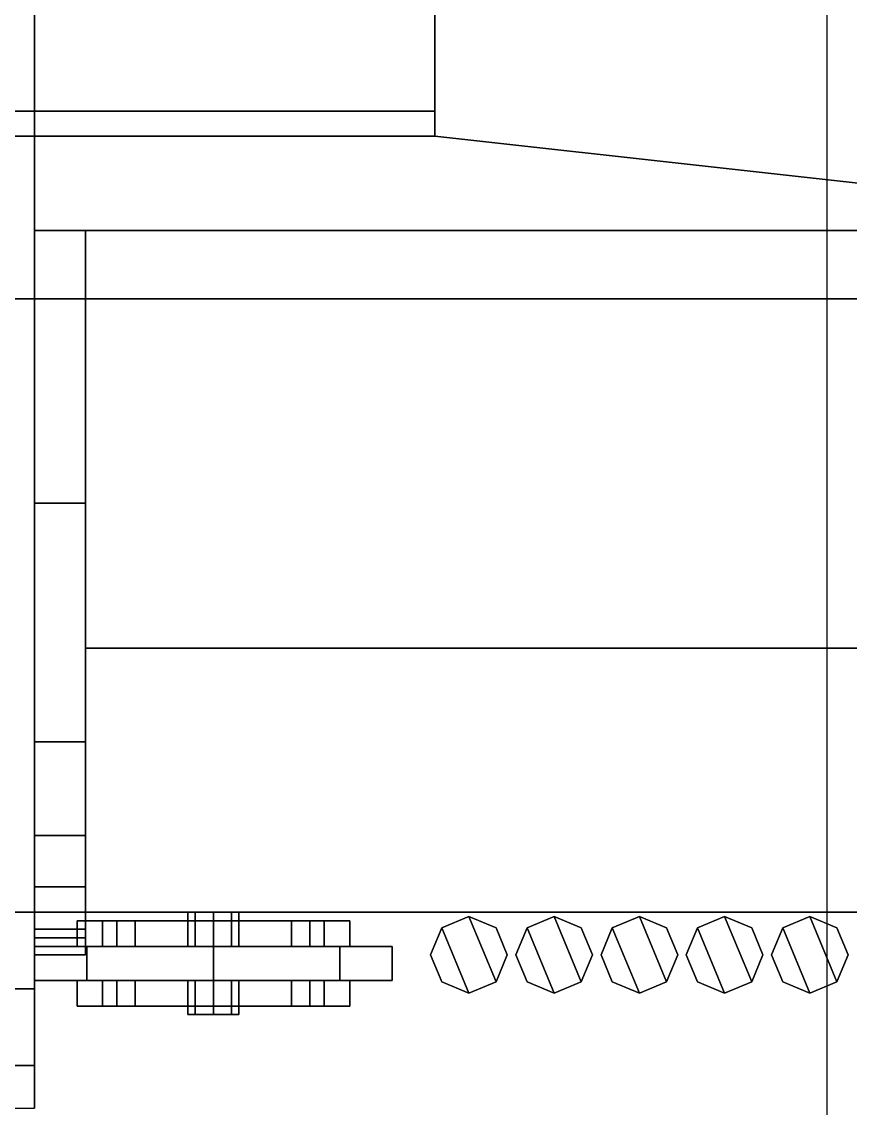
# Model space of a CAD drawing. Header units: millimetres. Extents: x -1.5 to 1.5, y -3.5 to 10.4.
# Drawn here: x -0.945 to 0.027, y -3.51 to -2.235 of the extents above; entities that cross this region are included whole.
import ezdxf

# ---------------------------------------------------------------- set-up
doc = ezdxf.new("R2010")
doc.units = ezdxf.units.MM
for name, color, linetype in [('fenders', 6, 'Continuous'), ('reference', 9, 'Continuous'), ('wheels', 2, 'Continuous')]:
    doc.layers.add(name, color=color, linetype=linetype)

msp = doc.modelspace()

# ---------------------------------------------------------------- linework, layer by layer
at = {"extrusion": (-1, 0, 0)}
msp.add_line((-0.93, -2.48, 0.33), (-0.93, -2.97, 0.33), dxfattribs=at)
for points in [[(-0.93, -2.97, 0.33), (-0.93, -3.28, 0.66), (-0.93, 1.16, 1.06), (-0.93, 1.43, 0.33)], [(0.93, -2.48, 0.33), (-0.93, -2.48, 0.33), (-0.93, 1.43, 0.33), (0.93, 1.43, 0.33)], [(-0.93, -3.28, 0.66), (-0.93, -3.28, 0.91), (-0.93, -3.28, 0.91), (-0.93, 1.16, 1.06)], [(-0.93, -3.28, 0.91), (-0.93, -2.56, 1.03), (-0.93, 1.1217, 1.1871), (-0.93, 1.16, 1.06)], [(-0.46, -2.3693, 1.4126), (1.26, -2.56, 1.4), (1.27, -1.2, 1.49), (-0.46, -1.4513, 1.4734)], [(-0.46, -2.34, 1.52), (-0.46, -2.3693, 1.4126), (-0.46, -1.4513, 1.4734), (-0.46, -1.48, 1.55)], [(-0.46, -1.48, 1.55), (-1.14, -1.48, 1.55), (-1.14, -2.34, 1.52), (-0.46, -2.34, 1.52)], [(-1.14, -2.34, 1.52), (-1.14, -2.3693, 1.4126), (-0.46, -2.3693, 1.4126), (-0.46, -2.34, 1.52)], [(-1.14, -2.3693, 1.4126), (-1.26, -2.56, 1.4), (1.26, -2.56, 1.4), (-0.46, -2.3693, 1.4126)], [(-0.87, -2.8, 0.2), (-0.93, -2.8, 0.2), (-0.93, -2.48, 0.33), (-0.87, -2.48, 0.33)], [(-0.93, -2.8, 0.2), (-0.93, -3.08, 0.2), (-0.93, -2.97, 0.33), (-0.93, -2.48, 0.33)], [(-0.87, -3.08, 0.2), (-0.87, -2.8, 0.2), (-0.87, -2.48, 0.33), (-0.87, -2.97, 0.33)], [(-0.87, -2.97, 0.33), (-0.87, -2.48, 0.33), (0.87, -2.48, 0.33), (0.87, -2.97, 0.33)], [(1.08, -2.56, 1.4), (-1.08, -2.56, 1.4), (-1.12, -3.28, 1.19), (1.12, -3.28, 1.19)], [(-0.87, -3.08, 0.2), (-0.93, -3.08, 0.2), (-0.93, -2.8, 0.2), (-0.87, -2.8, 0.2)], [(-0.93, -3.25, 0.29), (-0.93, -2.97, 0.33), (-0.93, -2.97, 0.33), (-0.93, -3.19, 0.25)], [(-0.93, -3.19, 0.25), (-0.93, -2.97, 0.33), (-0.93, -2.97, 0.33), (-0.93, -3.08, 0.2)], [(-0.93, -3.3, 0.36), (-0.93, -2.97, 0.33), (-0.93, -2.97, 0.33), (-0.93, -3.25, 0.29)], [(-0.93, -3.33, 0.43), (-0.93, -2.97, 0.33), (-0.93, -2.97, 0.33), (-0.93, -3.3, 0.36)], [(-0.93, -3.33, 0.55), (-0.93, -2.97, 0.33), (-0.93, -2.97, 0.33), (-0.93, -3.33, 0.43)], [(-0.93, -3.31, 0.62), (-0.93, -2.97, 0.33), (-0.93, -2.97, 0.33), (-0.93, -3.33, 0.55)], [(-0.93, -3.28, 0.66), (-0.93, -2.97, 0.33), (-0.93, -2.97, 0.33), (-0.93, -3.31, 0.62)], [(0.87, -3.28, 0.66), (-0.87, -3.28, 0.66), (-0.87, -2.97, 0.33), (0.87, -2.97, 0.33)], [(-0.87, -2.97, 0.33), (-0.87, -3.19, 0.25), (-0.87, -3.08, 0.2), (-0.87, -2.97, 0.33)], [(-0.87, -2.97, 0.33), (-0.87, -3.25, 0.29), (-0.87, -3.19, 0.25), (-0.87, -2.97, 0.33)], [(-0.87, -2.97, 0.33), (-0.87, -3.3, 0.36), (-0.87, -3.25, 0.29), (-0.87, -2.97, 0.33)], [(-0.87, -2.97, 0.33), (-0.87, -3.33, 0.43), (-0.87, -3.3, 0.36), (-0.87, -2.97, 0.33)], [(-0.87, -2.97, 0.33), (-0.87, -3.33, 0.55), (-0.87, -3.33, 0.43), (-0.87, -2.97, 0.33)], [(-0.87, -2.97, 0.33), (-0.87, -3.31, 0.62), (-0.87, -3.33, 0.55), (-0.87, -2.97, 0.33)], [(-0.87, -2.97, 0.33), (-0.87, -3.28, 0.66), (-0.87, -3.31, 0.62), (-0.87, -2.97, 0.33)], [(-0.87, -3.19, 0.25), (-0.93, -3.19, 0.25), (-0.93, -3.08, 0.2), (-0.87, -3.08, 0.2)], [(-0.87, -3.25, 0.29), (-0.93, -3.25, 0.29), (-0.93, -3.19, 0.25), (-0.87, -3.19, 0.25)], [(-0.87, -3.3, 0.36), (-0.93, -3.3, 0.36), (-0.93, -3.25, 0.29), (-0.87, -3.25, 0.29)], [(0.03, -3.28, 1.17), (-1.12, -3.28, 1.19), (-1.19, -3.28, 0.91), (-0.93, -3.28, 0.91)], [(1.12, -3.28, 1.19), (-1.12, -3.28, 1.19), (0.03, -3.28, 1.17), (0.91, -3.28, 1.17)], [(0.91, -3.28, 0.82), (0.03, -3.28, 0.82), (-0.93, -3.28, 0.66), (0.93, -3.28, 0.66)], [(-0.87, -3.28, 0.66), (-0.93, -3.28, 0.66), (-0.93, -3.31, 0.62), (-0.87, -3.31, 0.62)], [(-0.93, -3.28, 0.91), (-0.93, -3.28, 0.66), (0.03, -3.28, 0.82), (0.03, -3.28, 1.17)], [(-0.42, -3.285, 0.8), (-0.4518, -3.2982, 0.8), (-0.4518, -3.2982, 0.98), (-0.42, -3.285, 0.98)], [(-0.4518, -3.2982, 0.98), (-0.42, -3.375, 0.98), (-0.3882, -3.3618, 0.98), (-0.42, -3.285, 0.98)], [(-0.3882, -3.2982, 0.8), (-0.42, -3.285, 0.8), (-0.42, -3.285, 0.98), (-0.3882, -3.2982, 0.98)], [(-0.42, -3.285, 0.98), (-0.3882, -3.3618, 0.98), (-0.375, -3.33, 0.98), (-0.3882, -3.2982, 0.98)], [(-0.32, -3.285, 0.8), (-0.3518, -3.2982, 0.8), (-0.3518, -3.2982, 0.98), (-0.32, -3.285, 0.98)], [(-0.3518, -3.2982, 0.98), (-0.32, -3.375, 0.98), (-0.2882, -3.3618, 0.98), (-0.32, -3.285, 0.98)], [(-0.2882, -3.2982, 0.8), (-0.32, -3.285, 0.8), (-0.32, -3.285, 0.98), (-0.2882, -3.2982, 0.98)], [(-0.32, -3.285, 0.98), (-0.2882, -3.3618, 0.98), (-0.275, -3.33, 0.98), (-0.2882, -3.2982, 0.98)], [(-0.22, -3.285, 0.8), (-0.2518, -3.2982, 0.8), (-0.2518, -3.2982, 0.98), (-0.22, -3.285, 0.98)], [(-0.2518, -3.2982, 0.98), (-0.22, -3.375, 0.98), (-0.1882, -3.3618, 0.98), (-0.22, -3.285, 0.98)], [(-0.1882, -3.2982, 0.8), (-0.22, -3.285, 0.8), (-0.22, -3.285, 0.98), (-0.1882, -3.2982, 0.98)], [(-0.22, -3.285, 0.98), (-0.1882, -3.3618, 0.98), (-0.175, -3.33, 0.98), (-0.1882, -3.2982, 0.98)], [(-0.12, -3.285, 0.8), (-0.1518, -3.2982, 0.8), (-0.1518, -3.2982, 0.98), (-0.12, -3.285, 0.98)], [(-0.1518, -3.2982, 0.98), (-0.12, -3.375, 0.98), (-0.0882, -3.3618, 0.98), (-0.12, -3.285, 0.98)], [(-0.0882, -3.2982, 0.8), (-0.12, -3.285, 0.8), (-0.12, -3.285, 0.98), (-0.0882, -3.2982, 0.98)], [(-0.12, -3.285, 0.98), (-0.0882, -3.3618, 0.98), (-0.075, -3.33, 0.98), (-0.0882, -3.2982, 0.98)], [(-0.02, -3.285, 0.8), (-0.0518, -3.2982, 0.8), (-0.0518, -3.2982, 0.98), (-0.02, -3.285, 0.98)], [(-0.0518, -3.2982, 0.98), (-0.02, -3.375, 0.98), (0.0118, -3.3618, 0.98), (-0.02, -3.285, 0.98)], [(0.0118, -3.2982, 0.8), (-0.02, -3.285, 0.8), (-0.02, -3.285, 0.98), (0.0118, -3.2982, 0.98)], [(-0.02, -3.285, 0.98), (0.0118, -3.3618, 0.98), (0.025, -3.33, 0.98), (0.0118, -3.2982, 0.98)], [(-0.87, -3.33, 0.43), (-0.93, -3.33, 0.43), (-0.93, -3.3, 0.36), (-0.87, -3.3, 0.36)], [(-0.4518, -3.2982, 0.8), (-0.465, -3.33, 0.8), (-0.465, -3.33, 0.98), (-0.4518, -3.2982, 0.98)], [(-0.465, -3.33, 0.98), (-0.4518, -3.3618, 0.98), (-0.42, -3.375, 0.98), (-0.4518, -3.2982, 0.98)], [(-0.375, -3.33, 0.8), (-0.3882, -3.2982, 0.8), (-0.3882, -3.2982, 0.98), (-0.375, -3.33, 0.98)], [(-0.3518, -3.2982, 0.8), (-0.365, -3.33, 0.8), (-0.365, -3.33, 0.98), (-0.3518, -3.2982, 0.98)], [(-0.365, -3.33, 0.98), (-0.3518, -3.3618, 0.98), (-0.32, -3.375, 0.98), (-0.3518, -3.2982, 0.98)], [(-0.275, -3.33, 0.8), (-0.2882, -3.2982, 0.8), (-0.2882, -3.2982, 0.98), (-0.275, -3.33, 0.98)], [(-0.2518, -3.2982, 0.8), (-0.265, -3.33, 0.8), (-0.265, -3.33, 0.98), (-0.2518, -3.2982, 0.98)], [(-0.265, -3.33, 0.98), (-0.2518, -3.3618, 0.98), (-0.22, -3.375, 0.98), (-0.2518, -3.2982, 0.98)], [(-0.175, -3.33, 0.8), (-0.1882, -3.2982, 0.8), (-0.1882, -3.2982, 0.98), (-0.175, -3.33, 0.98)], [(-0.1518, -3.2982, 0.8), (-0.165, -3.33, 0.8), (-0.165, -3.33, 0.98), (-0.1518, -3.2982, 0.98)], [(-0.165, -3.33, 0.98), (-0.1518, -3.3618, 0.98), (-0.12, -3.375, 0.98), (-0.1518, -3.2982, 0.98)], [(-0.075, -3.33, 0.8), (-0.0882, -3.2982, 0.8), (-0.0882, -3.2982, 0.98), (-0.075, -3.33, 0.98)], [(-0.0518, -3.2982, 0.8), (-0.065, -3.33, 0.8), (-0.065, -3.33, 0.98), (-0.0518, -3.2982, 0.98)], [(-0.065, -3.33, 0.98), (-0.0518, -3.3618, 0.98), (-0.02, -3.375, 0.98), (-0.0518, -3.2982, 0.98)], [(0.025, -3.33, 0.8), (0.0118, -3.2982, 0.8), (0.0118, -3.2982, 0.98), (0.025, -3.33, 0.98)], [(-0.87, -3.31, 0.62), (-0.93, -3.31, 0.62), (-0.93, -3.33, 0.55), (-0.87, -3.33, 0.55)], [(-0.87, -3.33, 0.55), (-0.93, -3.33, 0.55), (-0.93, -3.33, 0.43), (-0.87, -3.33, 0.43)], [(-0.465, -3.33, 0.8), (-0.4518, -3.3618, 0.8), (-0.4518, -3.3618, 0.98), (-0.465, -3.33, 0.98)], [(-0.3882, -3.3618, 0.8), (-0.375, -3.33, 0.8), (-0.375, -3.33, 0.98), (-0.3882, -3.3618, 0.98)], [(-0.365, -3.33, 0.8), (-0.3518, -3.3618, 0.8), (-0.3518, -3.3618, 0.98), (-0.365, -3.33, 0.98)], [(-0.2882, -3.3618, 0.8), (-0.275, -3.33, 0.8), (-0.275, -3.33, 0.98), (-0.2882, -3.3618, 0.98)], [(-0.265, -3.33, 0.8), (-0.2518, -3.3618, 0.8), (-0.2518, -3.3618, 0.98), (-0.265, -3.33, 0.98)], [(-0.1882, -3.3618, 0.8), (-0.175, -3.33, 0.8), (-0.175, -3.33, 0.98), (-0.1882, -3.3618, 0.98)], [(-0.165, -3.33, 0.8), (-0.1518, -3.3618, 0.8), (-0.1518, -3.3618, 0.98), (-0.165, -3.33, 0.98)], [(-0.0882, -3.3618, 0.8), (-0.075, -3.33, 0.8), (-0.075, -3.33, 0.98), (-0.0882, -3.3618, 0.98)], [(-0.065, -3.33, 0.8), (-0.0518, -3.3618, 0.8), (-0.0518, -3.3618, 0.98), (-0.065, -3.33, 0.98)], [(0.0118, -3.3618, 0.8), (0.025, -3.33, 0.8), (0.025, -3.33, 0.98), (0.0118, -3.3618, 0.98)], [(-0.4518, -3.3618, 0.8), (-0.42, -3.375, 0.8), (-0.42, -3.375, 0.98), (-0.4518, -3.3618, 0.98)], [(-0.42, -3.375, 0.8), (-0.3882, -3.3618, 0.8), (-0.3882, -3.3618, 0.98), (-0.42, -3.375, 0.98)], [(-0.3518, -3.3618, 0.8), (-0.32, -3.375, 0.8), (-0.32, -3.375, 0.98), (-0.3518, -3.3618, 0.98)], [(-0.32, -3.375, 0.8), (-0.2882, -3.3618, 0.8), (-0.2882, -3.3618, 0.98), (-0.32, -3.375, 0.98)], [(-0.2518, -3.3618, 0.8), (-0.22, -3.375, 0.8), (-0.22, -3.375, 0.98), (-0.2518, -3.3618, 0.98)], [(-0.22, -3.375, 0.8), (-0.1882, -3.3618, 0.8), (-0.1882, -3.3618, 0.98), (-0.22, -3.375, 0.98)], [(-0.1518, -3.3618, 0.8), (-0.12, -3.375, 0.8), (-0.12, -3.375, 0.98), (-0.1518, -3.3618, 0.98)], [(-0.12, -3.375, 0.8), (-0.0882, -3.3618, 0.8), (-0.0882, -3.3618, 0.98), (-0.12, -3.375, 0.98)], [(-0.0518, -3.3618, 0.8), (-0.02, -3.375, 0.8), (-0.02, -3.375, 0.98), (-0.0518, -3.3618, 0.98)], [(-0.02, -3.375, 0.8), (0.0118, -3.3618, 0.8), (0.0118, -3.3618, 0.98), (-0.02, -3.375, 0.98)]]:
    msp.add_3dface(points)
at = {"layer": 'fenders'}
for points in [[(-0.93, -3.28, 0.91), (-1.44, -3.28, 0.91), (-1.44, -3.37, 0.85), (-0.93, -3.37, 0.85)], [(-0.93, -3.28, 0.66), (-0.93, -3.46, 0.76), (-0.93, -3.51, 0.65), (-0.93, -3.28, 0.66)], [(-0.93, -3.28, 0.66), (-0.93, -3.37, 0.85), (-0.93, -3.46, 0.76), (-0.93, -3.28, 0.66)], [(-0.93, -3.28, 0.66), (-0.93, -3.28, 0.91), (-0.93, -3.37, 0.85), (-0.93, -3.28, 0.66)], [(-0.93, -3.37, 0.85), (-1.44, -3.37, 0.85), (-1.44, -3.46, 0.76), (-0.93, -3.46, 0.76)], [(-0.93, -3.46, 0.76), (-1.44, -3.46, 0.76), (-1.44, -3.51, 0.65), (-0.93, -3.51, 0.65)]]:
    msp.add_3dface(points, dxfattribs=at)
at = {"layer": 'reference'}
msp.add_xline((0, 1.14, 4.32), (0, -1), dxfattribs=at)
at = {"layer": 'wheels'}
for points in [[(-0.75, -3.32, 1.02), (-0.7412, -3.32, 1.0412), (-0.7412, -3.28, 1.0412), (-0.75, -3.28, 1.02)], [(-0.7412, -3.32, 0.9988), (-0.75, -3.32, 1.02), (-0.75, -3.28, 1.02), (-0.7412, -3.28, 0.9988)], [(-0.7412, -3.32, 1.0412), (-0.72, -3.32, 1.05), (-0.72, -3.28, 1.05), (-0.7412, -3.28, 1.0412)], [(-0.72, -3.32, 0.99), (-0.7412, -3.32, 0.9988), (-0.7412, -3.28, 0.9988), (-0.72, -3.28, 0.99)], [(-0.72, -3.32, 1.05), (-0.6988, -3.32, 1.0412), (-0.6988, -3.28, 1.0412), (-0.72, -3.28, 1.05)], [(-0.6988, -3.32, 0.9988), (-0.72, -3.32, 0.99), (-0.72, -3.28, 0.99), (-0.6988, -3.28, 0.9988)], [(-0.6988, -3.32, 1.0412), (-0.69, -3.32, 1.02), (-0.69, -3.28, 1.02), (-0.6988, -3.28, 1.0412)], [(-0.69, -3.32, 1.02), (-0.6988, -3.32, 0.9988), (-0.6988, -3.28, 0.9988), (-0.69, -3.28, 1.02)], [(-0.8331, -3.29, 0.9069), (-0.88, -3.29, 1.02), (-0.85, -3.29, 1.02), (-0.8119, -3.29, 0.9281)], [(-0.8331, -3.32, 0.9069), (-0.88, -3.32, 1.02), (-0.88, -3.29, 1.02), (-0.8331, -3.29, 0.9069)], [(-0.88, -3.29, 1.02), (-0.8331, -3.29, 1.1331), (-0.8119, -3.29, 1.1119), (-0.85, -3.29, 1.02)], [(-0.88, -3.32, 1.02), (-0.8331, -3.32, 1.1331), (-0.8331, -3.29, 1.1331), (-0.88, -3.29, 1.02)], [(-0.85, -3.32, 1.02), (-0.8119, -3.32, 0.9281), (-0.8119, -3.29, 0.9281), (-0.85, -3.29, 1.02)], [(-0.8119, -3.32, 1.1119), (-0.85, -3.32, 1.02), (-0.85, -3.29, 1.02), (-0.8119, -3.29, 1.1119)], [(-0.72, -3.29, 0.86), (-0.8331, -3.29, 0.9069), (-0.8119, -3.29, 0.9281), (-0.72, -3.29, 0.89)], [(-0.72, -3.32, 0.86), (-0.8331, -3.32, 0.9069), (-0.8331, -3.29, 0.9069), (-0.72, -3.29, 0.86)], [(-0.8331, -3.29, 1.1331), (-0.72, -3.29, 1.18), (-0.72, -3.29, 1.15), (-0.8119, -3.29, 1.1119)], [(-0.8331, -3.32, 1.1331), (-0.72, -3.32, 1.18), (-0.72, -3.29, 1.18), (-0.8331, -3.29, 1.1331)], [(-0.8119, -3.32, 0.9281), (-0.72, -3.32, 0.89), (-0.72, -3.29, 0.89), (-0.8119, -3.29, 0.9281)], [(-0.72, -3.32, 1.15), (-0.8119, -3.32, 1.1119), (-0.8119, -3.29, 1.1119), (-0.72, -3.29, 1.15)], [(-0.6281, -3.32, 1.1119), (-0.72, -3.32, 1.15), (-0.72, -3.29, 1.15), (-0.6281, -3.29, 1.1119)], [(-0.72, -3.32, 1.18), (-0.6069, -3.32, 1.1331), (-0.6069, -3.29, 1.1331), (-0.72, -3.29, 1.18)], [(-0.72, -3.29, 1.18), (-0.6069, -3.29, 1.1331), (-0.6281, -3.29, 1.1119), (-0.72, -3.29, 1.15)], [(-0.6069, -3.29, 0.9069), (-0.72, -3.29, 0.86), (-0.72, -3.29, 0.89), (-0.6281, -3.29, 0.9281)], [(-0.6069, -3.32, 0.9069), (-0.72, -3.32, 0.86), (-0.72, -3.29, 0.86), (-0.6069, -3.29, 0.9069)], [(-0.72, -3.32, 0.89), (-0.6281, -3.32, 0.9281), (-0.6281, -3.29, 0.9281), (-0.72, -3.29, 0.89)], [(-0.6069, -3.29, 1.1331), (-0.56, -3.29, 1.02), (-0.59, -3.29, 1.02), (-0.6281, -3.29, 1.1119)], [(-0.59, -3.32, 1.02), (-0.6281, -3.32, 1.1119), (-0.6281, -3.29, 1.1119), (-0.59, -3.29, 1.02)], [(-0.56, -3.29, 1.02), (-0.6069, -3.29, 0.9069), (-0.6281, -3.29, 0.9281), (-0.59, -3.29, 1.02)], [(-0.6281, -3.32, 0.9281), (-0.59, -3.32, 1.02), (-0.59, -3.29, 1.02), (-0.6281, -3.29, 0.9281)], [(-0.6069, -3.32, 1.1331), (-0.56, -3.32, 1.02), (-0.56, -3.29, 1.02), (-0.6069, -3.29, 1.1331)], [(-0.56, -3.32, 1.02), (-0.6069, -3.32, 0.9069), (-0.6069, -3.29, 0.9069), (-0.56, -3.29, 1.02)], [(-0.8685, -3.32, 0.8715), (-0.93, -3.32, 1.02), (-0.88, -3.32, 1.02), (-0.8331, -3.32, 0.9069)], [(-0.8685, -3.36, 0.8715), (-0.93, -3.36, 1.02), (-0.93, -3.32, 1.02), (-0.8685, -3.32, 0.8715)], [(-0.93, -3.32, 1.02), (-0.8685, -3.32, 1.1685), (-0.8331, -3.32, 1.1331), (-0.88, -3.32, 1.02)], [(-0.93, -3.36, 1.02), (-0.8685, -3.36, 1.1685), (-0.8685, -3.32, 1.1685), (-0.93, -3.32, 1.02)], [(-0.72, -3.32, 0.81), (-0.8685, -3.32, 0.8715), (-0.8331, -3.32, 0.9069), (-0.72, -3.32, 0.86)], [(-0.72, -3.36, 0.81), (-0.8685, -3.36, 0.8715), (-0.8685, -3.32, 0.8715), (-0.72, -3.32, 0.81)], [(-0.8685, -3.32, 1.1685), (-0.72, -3.32, 1.23), (-0.72, -3.32, 1.18), (-0.8331, -3.32, 1.1331)], [(-0.8685, -3.36, 1.1685), (-0.72, -3.36, 1.23), (-0.72, -3.32, 1.23), (-0.8685, -3.32, 1.1685)], [(-0.75, -3.32, 1.02), (-0.7412, -3.32, 0.9988), (-0.8119, -3.32, 0.9281), (-0.85, -3.32, 1.02)], [(-0.7412, -3.32, 1.0412), (-0.75, -3.32, 1.02), (-0.85, -3.32, 1.02), (-0.8119, -3.32, 1.1119)], [(-0.7412, -3.32, 0.9988), (-0.72, -3.32, 0.99), (-0.72, -3.32, 0.89), (-0.8119, -3.32, 0.9281)], [(-0.72, -3.32, 1.05), (-0.7412, -3.32, 1.0412), (-0.8119, -3.32, 1.1119), (-0.72, -3.32, 1.15)], [(-0.72, -3.36, 1.23), (-0.5715, -3.36, 1.1685), (-0.5715, -3.32, 1.1685), (-0.72, -3.32, 1.23)], [(-0.72, -3.32, 1.23), (-0.5715, -3.32, 1.1685), (-0.6069, -3.32, 1.1331), (-0.72, -3.32, 1.18)], [(-0.6988, -3.32, 1.0412), (-0.72, -3.32, 1.05), (-0.72, -3.32, 1.15), (-0.6281, -3.32, 1.1119)], [(-0.72, -3.32, 0.99), (-0.6988, -3.32, 0.9988), (-0.6281, -3.32, 0.9281), (-0.72, -3.32, 0.89)], [(-0.5715, -3.32, 0.8715), (-0.72, -3.32, 0.81), (-0.72, -3.32, 0.86), (-0.6069, -3.32, 0.9069)], [(-0.5715, -3.36, 0.8715), (-0.72, -3.36, 0.81), (-0.72, -3.32, 0.81), (-0.5715, -3.32, 0.8715)], [(-0.69, -3.32, 1.02), (-0.6988, -3.32, 1.0412), (-0.6281, -3.32, 1.1119), (-0.59, -3.32, 1.02)], [(-0.6988, -3.32, 0.9988), (-0.69, -3.32, 1.02), (-0.59, -3.32, 1.02), (-0.6281, -3.32, 0.9281)], [(-0.5715, -3.32, 1.1685), (-0.51, -3.32, 1.02), (-0.56, -3.32, 1.02), (-0.6069, -3.32, 1.1331)], [(-0.51, -3.32, 1.02), (-0.5715, -3.32, 0.8715), (-0.6069, -3.32, 0.9069), (-0.56, -3.32, 1.02)], [(-0.5715, -3.36, 1.1685), (-0.51, -3.36, 1.02), (-0.51, -3.32, 1.02), (-0.5715, -3.32, 1.1685)], [(-0.51, -3.36, 1.02), (-0.5715, -3.36, 0.8715), (-0.5715, -3.32, 0.8715), (-0.51, -3.32, 1.02)], [(-0.8331, -3.36, 0.9069), (-0.88, -3.36, 1.02), (-0.93, -3.36, 1.02), (-0.8685, -3.36, 0.8715)], [(-0.88, -3.36, 1.02), (-0.8331, -3.36, 1.1331), (-0.8685, -3.36, 1.1685), (-0.93, -3.36, 1.02)], [(-0.8331, -3.39, 0.9069), (-0.88, -3.39, 1.02), (-0.88, -3.36, 1.02), (-0.8331, -3.36, 0.9069)], [(-0.88, -3.39, 1.02), (-0.8331, -3.39, 1.1331), (-0.8331, -3.36, 1.1331), (-0.88, -3.36, 1.02)], [(-0.72, -3.36, 0.86), (-0.8331, -3.36, 0.9069), (-0.8685, -3.36, 0.8715), (-0.72, -3.36, 0.81)], [(-0.8331, -3.36, 1.1331), (-0.72, -3.36, 1.18), (-0.72, -3.36, 1.23), (-0.8685, -3.36, 1.1685)], [(-0.85, -3.36, 1.02), (-0.8119, -3.36, 0.9281), (-0.7412, -3.36, 0.9988), (-0.75, -3.36, 1.02)], [(-0.85, -3.39, 1.02), (-0.8119, -3.39, 0.9281), (-0.8119, -3.36, 0.9281), (-0.85, -3.36, 1.02)], [(-0.8119, -3.36, 1.1119), (-0.85, -3.36, 1.02), (-0.75, -3.36, 1.02), (-0.7412, -3.36, 1.0412)], [(-0.8119, -3.39, 1.1119), (-0.85, -3.39, 1.02), (-0.85, -3.36, 1.02), (-0.8119, -3.36, 1.1119)], [(-0.72, -3.39, 0.86), (-0.8331, -3.39, 0.9069), (-0.8331, -3.36, 0.9069), (-0.72, -3.36, 0.86)], [(-0.8331, -3.39, 1.1331), (-0.72, -3.39, 1.18), (-0.72, -3.36, 1.18), (-0.8331, -3.36, 1.1331)], [(-0.8119, -3.36, 0.9281), (-0.72, -3.36, 0.89), (-0.72, -3.36, 0.99), (-0.7412, -3.36, 0.9988)], [(-0.8119, -3.39, 0.9281), (-0.72, -3.39, 0.89), (-0.72, -3.36, 0.89), (-0.8119, -3.36, 0.9281)], [(-0.72, -3.36, 1.15), (-0.8119, -3.36, 1.1119), (-0.7412, -3.36, 1.0412), (-0.72, -3.36, 1.05)], [(-0.72, -3.39, 1.15), (-0.8119, -3.39, 1.1119), (-0.8119, -3.36, 1.1119), (-0.72, -3.36, 1.15)], [(-0.75, -3.4, 1.02), (-0.7412, -3.4, 1.0412), (-0.7412, -3.36, 1.0412), (-0.75, -3.36, 1.02)], [(-0.7412, -3.4, 0.9988), (-0.75, -3.4, 1.02), (-0.75, -3.36, 1.02), (-0.7412, -3.36, 0.9988)], [(-0.7412, -3.4, 1.0412), (-0.72, -3.4, 1.05), (-0.72, -3.36, 1.05), (-0.7412, -3.36, 1.0412)], [(-0.72, -3.4, 0.99), (-0.7412, -3.4, 0.9988), (-0.7412, -3.36, 0.9988), (-0.72, -3.36, 0.99)], [(-0.72, -3.4, 1.05), (-0.6988, -3.4, 1.0412), (-0.6988, -3.36, 1.0412), (-0.72, -3.36, 1.05)], [(-0.6988, -3.4, 0.9988), (-0.72, -3.4, 0.99), (-0.72, -3.36, 0.99), (-0.6988, -3.36, 0.9988)], [(-0.6281, -3.39, 1.1119), (-0.72, -3.39, 1.15), (-0.72, -3.36, 1.15), (-0.6281, -3.36, 1.1119)], [(-0.72, -3.39, 1.18), (-0.6069, -3.39, 1.1331), (-0.6069, -3.36, 1.1331), (-0.72, -3.36, 1.18)], [(-0.72, -3.36, 1.18), (-0.6069, -3.36, 1.1331), (-0.5715, -3.36, 1.1685), (-0.72, -3.36, 1.23)], [(-0.6281, -3.36, 1.1119), (-0.72, -3.36, 1.15), (-0.72, -3.36, 1.05), (-0.6988, -3.36, 1.0412)], [(-0.72, -3.36, 0.89), (-0.6281, -3.36, 0.9281), (-0.6988, -3.36, 0.9988), (-0.72, -3.36, 0.99)], [(-0.6069, -3.39, 0.9069), (-0.72, -3.39, 0.86), (-0.72, -3.36, 0.86), (-0.6069, -3.36, 0.9069)], [(-0.6069, -3.36, 0.9069), (-0.72, -3.36, 0.86), (-0.72, -3.36, 0.81), (-0.5715, -3.36, 0.8715)], [(-0.72, -3.39, 0.89), (-0.6281, -3.39, 0.9281), (-0.6281, -3.36, 0.9281), (-0.72, -3.36, 0.89)], [(-0.6988, -3.4, 1.0412), (-0.69, -3.4, 1.02), (-0.69, -3.36, 1.02), (-0.6988, -3.36, 1.0412)], [(-0.69, -3.4, 1.02), (-0.6988, -3.4, 0.9988), (-0.6988, -3.36, 0.9988), (-0.69, -3.36, 1.02)], [(-0.59, -3.36, 1.02), (-0.6281, -3.36, 1.1119), (-0.6988, -3.36, 1.0412), (-0.69, -3.36, 1.02)], [(-0.6281, -3.36, 0.9281), (-0.59, -3.36, 1.02), (-0.69, -3.36, 1.02), (-0.6988, -3.36, 0.9988)], [(-0.59, -3.39, 1.02), (-0.6281, -3.39, 1.1119), (-0.6281, -3.36, 1.1119), (-0.59, -3.36, 1.02)], [(-0.6281, -3.39, 0.9281), (-0.59, -3.39, 1.02), (-0.59, -3.36, 1.02), (-0.6281, -3.36, 0.9281)], [(-0.6069, -3.39, 1.1331), (-0.56, -3.39, 1.02), (-0.56, -3.36, 1.02), (-0.6069, -3.36, 1.1331)], [(-0.6069, -3.36, 1.1331), (-0.56, -3.36, 1.02), (-0.51, -3.36, 1.02), (-0.5715, -3.36, 1.1685)], [(-0.56, -3.39, 1.02), (-0.6069, -3.39, 0.9069), (-0.6069, -3.36, 0.9069), (-0.56, -3.36, 1.02)], [(-0.56, -3.36, 1.02), (-0.6069, -3.36, 0.9069), (-0.5715, -3.36, 0.8715), (-0.51, -3.36, 1.02)], [(-0.8119, -3.39, 0.9281), (-0.85, -3.39, 1.02), (-0.88, -3.39, 1.02), (-0.8331, -3.39, 0.9069)], [(-0.85, -3.39, 1.02), (-0.8119, -3.39, 1.1119), (-0.8331, -3.39, 1.1331), (-0.88, -3.39, 1.02)], [(-0.72, -3.39, 0.89), (-0.8119, -3.39, 0.9281), (-0.8331, -3.39, 0.9069), (-0.72, -3.39, 0.86)], [(-0.8119, -3.39, 1.1119), (-0.72, -3.39, 1.15), (-0.72, -3.39, 1.18), (-0.8331, -3.39, 1.1331)], [(-0.72, -3.39, 1.15), (-0.6281, -3.39, 1.1119), (-0.6069, -3.39, 1.1331), (-0.72, -3.39, 1.18)], [(-0.6281, -3.39, 0.9281), (-0.72, -3.39, 0.89), (-0.72, -3.39, 0.86), (-0.6069, -3.39, 0.9069)], [(-0.6281, -3.39, 1.1119), (-0.59, -3.39, 1.02), (-0.56, -3.39, 1.02), (-0.6069, -3.39, 1.1331)], [(-0.59, -3.39, 1.02), (-0.6281, -3.39, 0.9281), (-0.6069, -3.39, 0.9069), (-0.56, -3.39, 1.02)], [(-0.6988, -3.4, 1.0412), (-0.75, -3.4, 1.02), (-0.7412, -3.4, 0.9988), (-0.69, -3.4, 1.02)], [(-0.72, -3.4, 1.05), (-0.7412, -3.4, 1.0412), (-0.75, -3.4, 1.02), (-0.6988, -3.4, 1.0412)], [(-0.69, -3.4, 1.02), (-0.7412, -3.4, 0.9988), (-0.72, -3.4, 0.99), (-0.6988, -3.4, 0.9988)]]:
    msp.add_3dface(points, dxfattribs=at)

doc.saveas('drawing.dxf')
